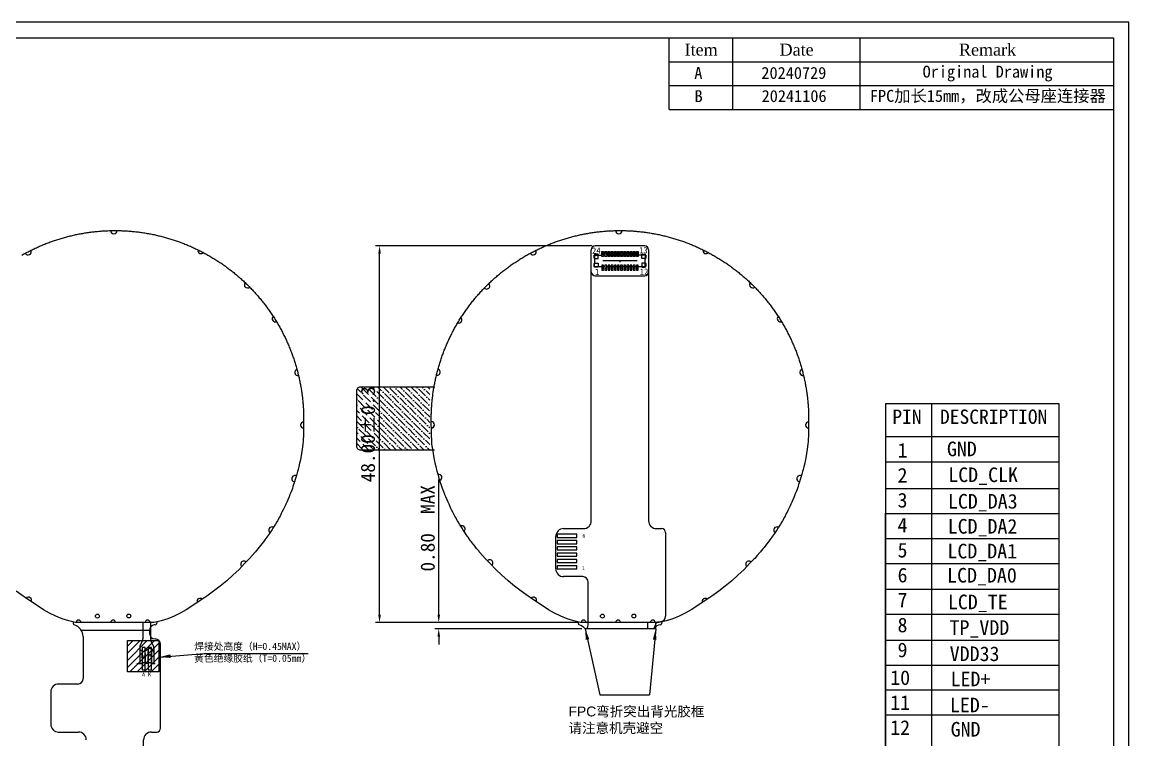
# Model space of a CAD drawing. Header units: millimetres. Extents: x 965 to 1248, y 221 to 444.
# Drawn here: x 1107.4 to 1248.4, y 311.7 to 403.2 of the extents above; entities that cross this region are included whole.
import ezdxf

# ---------------------------------------------------------------- set-up
doc = ezdxf.new("R2010")
doc.units = ezdxf.units.MM
doc.layers.add('3 BLU-FPCA', color=2, linetype='Continuous', lineweight=5)
doc.layers.add('LAYOUT.drawing', color=140, linetype='Continuous', lineweight=100)
for name, color, linetype in [('dim', 3, 'Continuous'), ('FPC', 33, 'Continuous'), ('FRAME', 154, 'Continuous'), ('M2', 4, 'Continuous')]:
    doc.layers.add(name, color=color, linetype=linetype)
doc.styles.get("Standard").update_dxf_attribs({"font": 'txt', "bigfont": 'gbcbig.shx'})
doc.styles.add('宋体', font='')
doc.styles.add('工程', font='gbenor.shx', dxfattribs={"width": 1.25, "bigfont": 'gbcbig.shx'})
doc.styles.get('宋体').set_extended_font_data('SimSun')
doc.dimstyles.new('0.7', dxfattribs={"dimscale": 0.7, "dimtxt": 2, "dimasz": 2, "dimexe": 1, "dimexo": 0.625, "dimtad": 1, "dimdsep": 46, "dimtxsty": '宋体', "dimcen": 0, "dimadec": 0, "dimazin": 0, "dimtfac": 1, "dimtmove": 0, "dimatfit": 0, "dimfxl": 1, "dimlwd": 15, "dimlwe": 15, "dimarcsym": 0})
doc.dimstyles.new('标准', dxfattribs={"dimtxt": 2, "dimasz": 1.8, "dimexe": 0.5, "dimexo": 0.4, "dimgap": 0.1, "dimtad": 1, "dimzin": 1, "dimdsep": 46, "dimtxsty": '工程', "dimblk": 'CLOSEDBLANK', "dimcen": 0.09, "dimclrd": 3, "dimclre": 3, "dimclrt": 3, "dimadec": 0, "dimazin": 0, "dimtfac": 1, "dimtofl": 0, "dimtmove": 0, "dimatfit": 3, "dimldrblk": 'CLOSEDBLANK', "dimfxl": 1, "dimtolj": 1, "dimlwd": 0, "dimlwe": 0, "dimarcsym": 0})

# ---------------------------------------------------------------- blocks, each defined once
blk = doc.blocks.new('f')
h = blk.add_hatch()
h.set_pattern_fill('ANSI31', color=2, scale=0.2, style=0)
h.set_pattern_definition([(45, (236.8483, 0), (-0.4490128, 0.4490128), [])])
h.paths.add_polyline_path([(485.95, 191.79), (481.95, 191.79), (481.95, 187.79), (485.95, 187.79)])
at = {"color": 2}
for p, q in [((481.95, 191.79), (485.95, 191.79)), ((481.95, 187.79), (481.95, 191.79)), ((485.95, 191.79), (485.95, 187.79)), ((485.95, 187.79), (481.95, 187.79))]:
    blk.add_line(p, q, dxfattribs=at)
blk = doc.blocks.new('000')
at = {"layer": 'M2'}
for p, q in [((467.33, -265.46), (467.33, -261.06)), ((467.33, -264.68), (467.33, -262.06)), ((467.33, -263.26), (467.15, -263.26))]:
    blk.add_line(p, q, dxfattribs=at)
for points in [[(467.03, -260.03), (467.03, -260.48), (466.5, -260.48), (466.5, -260.03)], [(467.63, -260.03), (467.63, -260.48), (468.16, -260.48), (468.16, -260.03)], [(466.78, -261.18), (466.78, -260.95), (466.13, -260.95), (466.13, -261.18)], [(466.78, -261.58), (466.78, -261.35), (466.13, -261.35), (466.13, -261.58)], [(466.78, -261.98), (466.78, -261.75), (466.13, -261.75), (466.13, -261.98)], [(466.78, -262.38), (466.78, -262.15), (466.13, -262.15), (466.13, -262.38)], [(467.88, -261.18), (467.88, -260.95), (468.53, -260.95), (468.53, -261.18)], [(467.88, -261.58), (467.88, -261.35), (468.53, -261.35), (468.53, -261.58)], [(467.88, -261.98), (467.88, -261.75), (468.53, -261.75), (468.53, -261.98)], [(467.88, -262.38), (467.88, -262.15), (468.53, -262.15), (468.53, -262.38)], [(466.78, -262.78), (466.78, -262.55), (466.13, -262.55), (466.13, -262.78)], [(466.78, -263.18), (466.78, -262.95), (466.13, -262.95), (466.13, -263.18)], [(466.78, -263.58), (466.78, -263.35), (466.13, -263.35), (466.13, -263.58)], [(467.88, -262.78), (467.88, -262.55), (468.53, -262.55), (468.53, -262.78)], [(467.88, -263.18), (467.88, -262.95), (468.53, -262.95), (468.53, -263.18)], [(467.88, -263.58), (467.88, -263.35), (468.53, -263.35), (468.53, -263.58)], [(466.78, -263.98), (466.78, -263.75), (466.13, -263.75), (466.13, -263.98)], [(466.78, -264.38), (466.78, -264.15), (466.13, -264.15), (466.13, -264.38)], [(466.78, -264.78), (466.78, -264.55), (466.13, -264.55), (466.13, -264.78)], [(466.78, -265.18), (466.78, -264.95), (466.13, -264.95), (466.13, -265.18)], [(467.88, -263.98), (467.88, -263.75), (468.53, -263.75), (468.53, -263.98)], [(467.88, -264.38), (467.88, -264.15), (468.53, -264.15), (468.53, -264.38)], [(467.88, -264.78), (467.88, -264.55), (468.53, -264.55), (468.53, -264.78)], [(467.88, -265.18), (467.88, -264.95), (468.53, -264.95), (468.53, -265.18)], [(466.78, -265.58), (466.78, -265.35), (466.13, -265.35), (466.13, -265.58)], [(467.03, -266.49), (467.03, -266.04), (466.5, -266.04), (466.5, -266.49)], [(467.63, -266.49), (467.63, -266.04), (468.16, -266.04), (468.16, -266.49)], [(467.88, -265.58), (467.88, -265.35), (468.53, -265.35), (468.53, -265.58)]]:
    blk.add_lwpolyline(points, close=True, dxfattribs=at)
blk = doc.blocks.new('*D155')
at = {"color": 7, "lineweight": 0, "transparency": 16777216}
for p, q in [((1160.48, 327.63), (1160.48, 344.84)), ((1178.16, 326.63), (1159.98, 326.63)), ((1178.73, 325.83), (1159.98, 325.83)), ((1160.48, 324.83), (1160.48, 323.83))]:
    blk.add_line(p, q, dxfattribs=at)
at = {"color": 7, "transparency": 16777216}
for points in [[(1160.32, 327.63), (1160.65, 327.63), (1160.48, 326.63)], [(1160.32, 324.83), (1160.65, 324.83), (1160.48, 325.83)]]:
    blk.add_solid(points, dxfattribs=at)
at = {"layer": 'Defpoints', "color": 0, "transparency": 16777216}
for p in [(1160.48, 326.63), (1178.56, 326.63), (1179.13, 325.83)]:
    blk.add_point(p, dxfattribs=at)
at = {"color": 7, "transparency": 16777216, "insert": (1159.08, 338.64), "char_height": 1.5, "attachment_point": 5, "rotation": 90, "style": '宋体'}
blk.add_mtext('\\A1;{\\H1.2x;0.80  MAX}', dxfattribs=at)
blk = doc.blocks.new('_ClosedBlank')
at = {"color": 0, "linetype": 'ByBlock', "lineweight": -2}
for p, q in [((-1, 0.17), (0, 0)), ((-1, 0.17), (-1, -0.17)), ((0, 0), (-1, -0.17))]:
    blk.add_line(p, q, dxfattribs=at)
blk = doc.blocks.new('*D156')
at = {"color": 7, "lineweight": 0, "transparency": 16777216}
for p, q in [((1180.02, 374.64), (1152.44, 374.64)), ((1152.94, 327.63), (1152.94, 373.64)), ((1178.16, 326.63), (1152.44, 326.63))]:
    blk.add_line(p, q, dxfattribs=at)
at = {"color": 7, "transparency": 16777216}
for points in [[(1152.77, 373.64), (1153.11, 373.64), (1152.94, 374.64)], [(1152.77, 327.63), (1153.11, 327.63), (1152.94, 326.63)]]:
    blk.add_solid(points, dxfattribs=at)
at = {"layer": 'Defpoints', "color": 0, "transparency": 16777216}
for p in [(1152.94, 374.64), (1180.42, 374.64), (1178.56, 326.63)]:
    blk.add_point(p, dxfattribs=at)
at = {"color": 7, "transparency": 16777216, "insert": (1151.47, 350.63), "char_height": 1.5, "attachment_point": 5, "rotation": 90, "style": '宋体'}
blk.add_mtext('\\A1;{\\H1.2x;48.00%%P0.3}', dxfattribs=at)

msp = doc.modelspace()

# ---------------------------------------------------------------- hatches: boundary and pattern name
at = {"layer": 'dim'}
h = msp.add_hatch(dxfattribs=at)
h.set_pattern_fill('ANSI36', color=5, scale=4, style=0)
h.set_pattern_definition([(135, (1859.69277, -4069.0098), (-0.265165043, 0.972271824), [1.25, -0.25, 0, -0.25])])
h.paths.add_polyline_path([(1149.988, 356.138, -0.4142136), (1150.488, 356.638), (1159.338, 356.638), (1159.338, 348.638), (1150.488, 348.638, -0.4142136), (1149.988, 349.138)])

# ---------------------------------------------------------------- linework, layer by layer
at = {"color": 30, "linetype": 'Continuous'}
for p, q in [((1179.919, 371.336), (1179.919, 374.136)), ((1187.219, 374.136), (1187.219, 371.336)), ((1113.892, 326.71), (1113.892, 326.533)), ((1124.552, 326.71), (1124.552, 326.533)), ((1178.24, 326.71), (1178.24, 326.533)), ((1187.988, 325.833), (1187.988, 326.033)), ((1188.9, 326.71), (1188.9, 326.533)), ((1123.64, 325.633), (1123.64, 325.233))]:
    msp.add_line(p, q, dxfattribs=at)
at = {"color": 2, "linetype": 'Continuous'}
for p, q in [((1181.299, 373.736), (1181.439, 373.736)), ((1181.299, 373.446), (1181.299, 373.736)), ((1181.439, 373.736), (1181.439, 373.446)), ((1181.699, 373.736), (1181.839, 373.736)), ((1181.699, 373.446), (1181.699, 373.736)), ((1181.839, 373.736), (1181.839, 373.446)), ((1182.099, 373.736), (1182.239, 373.736)), ((1182.099, 373.446), (1182.099, 373.736)), ((1182.239, 373.736), (1182.239, 373.446)), ((1182.499, 373.736), (1182.639, 373.736)), ((1182.499, 373.446), (1182.499, 373.736)), ((1182.639, 373.736), (1182.639, 373.446)), ((1182.899, 373.736), (1183.039, 373.736)), ((1182.899, 373.446), (1182.899, 373.736)), ((1183.039, 373.736), (1183.039, 373.446)), ((1183.299, 373.736), (1183.439, 373.736)), ((1183.299, 373.446), (1183.299, 373.736)), ((1183.439, 373.736), (1183.439, 373.446)), ((1183.699, 373.736), (1183.839, 373.736)), ((1183.699, 373.446), (1183.699, 373.736)), ((1183.839, 373.736), (1183.839, 373.446)), ((1184.099, 373.736), (1184.239, 373.736)), ((1184.099, 373.446), (1184.099, 373.736)), ((1184.239, 373.736), (1184.239, 373.446)), ((1184.499, 373.736), (1184.639, 373.736)), ((1184.499, 373.446), (1184.499, 373.736)), ((1184.639, 373.736), (1184.639, 373.446)), ((1184.899, 373.736), (1185.039, 373.736)), ((1184.899, 373.446), (1184.899, 373.736)), ((1185.039, 373.736), (1185.039, 373.446)), ((1185.299, 373.736), (1185.439, 373.736)), ((1185.299, 373.446), (1185.299, 373.736)), ((1185.439, 373.736), (1185.439, 373.446)), ((1185.699, 373.736), (1185.839, 373.736)), ((1185.699, 373.446), (1185.699, 373.736)), ((1185.839, 373.446), (1185.839, 373.736)), ((1181.299, 371.736), (1181.299, 372.026)), ((1181.439, 371.736), (1181.299, 371.736)), ((1181.439, 372.026), (1181.439, 371.736)), ((1181.699, 371.736), (1181.699, 372.026)), ((1181.839, 371.736), (1181.699, 371.736)), ((1181.839, 372.026), (1181.839, 371.736)), ((1182.099, 371.736), (1182.099, 372.026)), ((1182.239, 371.736), (1182.099, 371.736)), ((1182.239, 372.026), (1182.239, 371.736)), ((1182.499, 371.736), (1182.499, 372.026)), ((1182.639, 371.736), (1182.499, 371.736)), ((1182.639, 372.026), (1182.639, 371.736)), ((1182.899, 371.736), (1182.899, 372.026)), ((1183.039, 371.736), (1182.899, 371.736)), ((1183.039, 372.026), (1183.039, 371.736)), ((1183.299, 371.736), (1183.299, 372.026)), ((1183.439, 371.736), (1183.299, 371.736)), ((1183.439, 372.026), (1183.439, 371.736)), ((1183.699, 371.736), (1183.699, 372.026)), ((1183.839, 371.736), (1183.699, 371.736)), ((1183.839, 372.026), (1183.839, 371.736)), ((1184.099, 371.736), (1184.099, 372.026)), ((1184.239, 371.736), (1184.099, 371.736)), ((1184.239, 372.026), (1184.239, 371.736)), ((1184.499, 371.736), (1184.499, 372.026)), ((1184.639, 371.736), (1184.499, 371.736)), ((1184.639, 372.026), (1184.639, 371.736)), ((1184.899, 371.736), (1184.899, 372.026)), ((1185.039, 371.736), (1184.899, 371.736)), ((1185.039, 372.026), (1185.039, 371.736)), ((1185.299, 371.736), (1185.299, 372.026)), ((1185.439, 371.736), (1185.299, 371.736)), ((1185.439, 372.026), (1185.439, 371.736)), ((1185.699, 371.736), (1185.699, 372.026)), ((1185.839, 371.736), (1185.699, 371.736)), ((1185.839, 371.736), (1185.839, 372.026))]:
    msp.add_line(p, q, dxfattribs=at)
at = {"color": 7, "linetype": 'Continuous'}
for p, q in [((1180.269, 373.446), (1181.299, 373.446)), ((1180.269, 373.126), (1180.269, 373.446)), ((1180.389, 372.936), (1180.269, 373.126)), ((1180.269, 372.346), (1180.389, 372.536)), ((1180.269, 372.026), (1180.269, 372.346)), ((1180.389, 372.536), (1180.389, 372.936)), ((1181.439, 373.446), (1181.699, 373.446)), ((1186.869, 373.446), (1181.839, 373.446)), ((1186.869, 373.126), (1186.749, 372.936)), ((1186.749, 372.936), (1186.749, 372.536)), ((1186.749, 372.536), (1186.869, 372.346)), ((1186.869, 373.446), (1186.869, 373.126)), ((1186.869, 372.346), (1186.869, 372.026)), ((1180.269, 372.026), (1181.299, 372.026)), ((1181.699, 372.026), (1181.439, 372.026)), ((1181.839, 372.026), (1186.869, 372.026))]:
    msp.add_line(p, q, dxfattribs=at)
at = {"color": 0, "lineweight": 0}
for p, q in [((1217.403, 354.525), (1217.403, 272.842)), ((1223.253, 354.525), (1223.253, 272.842)), ((1239.474, 354.525, 0), (1239.474, 272.842))]:
    msp.add_line(p, q, dxfattribs=at)
at = {"color": 0, "linetype": 'Continuous', "lineweight": 0}
for p, q in [((1217.403, 354.525), (1239.474, 354.525)), ((1239.474, 350.283), (1217.403, 350.283))]:
    msp.add_line(p, q, dxfattribs=at)
at = {"lineweight": 9}
msp.add_line((1217.403, 301.861), (1217.403, 340.58), dxfattribs=at)
at = {"color": 30}
for p, q in [((1176.345, 338.593), (1178.919, 338.593)), ((1188.219, 338.593), (1188.888, 338.594)), ((1175.39, 333.475), (1175.39, 337.594)), ((1175.39, 333.475), (1175.39, 337.594)), ((1189.388, 338.094), (1189.388, 327.433)), ((1125.041, 313.172), (1125.041, 323.833)), ((1111.042, 317.79), (1111.042, 313.672)), ((1111.997, 312.673), (1114.572, 312.673)), ((1123.872, 312.673), (1124.541, 312.672))]:
    msp.add_line(p, q, dxfattribs=at)
at = {"color": 0, "linetype": 'Continuous', "lineweight": 0}
for points in [[(1217.403, 347.102), (1239.474, 347.102)], [(1217.403, 343.701), (1239.474, 343.701)], [(1217.403, 340.52), (1239.474, 340.52)], [(1217.403, 337.339), (1239.474, 337.339)], [(1217.403, 334.158), (1239.474, 334.158)], [(1217.403, 330.868), (1239.474, 330.868)], [(1217.403, 327.687), (1239.474, 327.687)], [(1217.403, 324.396), (1239.474, 324.396)], [(1217.403, 321.215), (1239.474, 321.215)], [(1217.403, 318.034), (1239.474, 318.034)], [(1217.403, 314.853), (1239.474, 314.853)]]:
    msp.add_lwpolyline(points, dxfattribs=at)
at = {"color": 7, "linetype": 'Continuous'}
for points in [[(1178.09, 337.875), (1175.59, 337.875), (1175.59, 337.475), (1178.09, 337.475)], [(1178.09, 337.075), (1175.59, 337.075), (1175.59, 336.675), (1178.09, 336.675)], [(1178.09, 336.275), (1175.59, 336.275), (1175.59, 335.875), (1178.09, 335.875)], [(1175.59, 335.475), (1175.59, 335.075), (1178.09, 335.075), (1178.09, 335.475)], [(1178.09, 334.675), (1175.59, 334.675), (1175.59, 334.275), (1178.09, 334.275)], [(1178.09, 333.875), (1175.59, 333.875), (1175.59, 333.475), (1178.09, 333.475)]]:
    msp.add_lwpolyline(points, close=True, dxfattribs=at)
at = {"color": 7}
for centre in [(1116.991, 327.444), (1120.991, 327.46), (1181.338, 327.444), (1185.338, 327.46)]:
    msp.add_circle(centre, 0.25, dxfattribs=at)
for centre, radius, start, end in [((1119.075, 376.586), 0.4, 180, 360), ((1183.422, 376.586), 0.4, 180, 360), ((1108.149, 373.894), 0.4, 208.99967, 25.83211), ((1130.202, 374.039), 0.4, 166.97523, 318.90184), ((1172.496, 373.894), 0.4, 208.99967, 25.83211), ((1194.55, 374.039), 0.4, 166.97523, 318.90184), ((1136.117, 369.68), 0.4, 138.94369, 311.85659), ((1166.582, 369.535), 0.4, 223.22198, 46.77154), ((1200.465, 369.68), 0.4, 138.94369, 311.85659), ((1139.666, 365.337), 0.4, 133.22846, 290.02629), ((1163.033, 365.193), 0.4, 249.97371, 46.77154), ((1204.014, 365.337), 0.4, 133.22846, 290.02629), ((1142.527, 358.503), 0.4, 106.59896, 282.26002), ((1160.275, 358.54), 0.4, 257.73998, 73.40104), ((1206.875, 358.503), 0.4, 106.59896, 282.26002), ((1143.271, 351.799), 0.4, 91.6628, 271.15282), ((1143.271, 351.799), 0.4, 88.84718, 268.3372), ((1159.531, 351.836), 0.4, 271.6628, 91.15282), ((1159.531, 351.836), 0.4, 268.84718, 88.3372), ((1207.619, 351.799), 0.4, 91.6628, 271.15282), ((1207.619, 351.799), 0.4, 88.84718, 268.3372), ((1160.481, 345.114), 0.4, 291.09844, 102.26002), ((1142.158, 344.955), 0.4, 63.11158, 262.96187), ((1206.506, 344.955), 0.4, 63.11158, 262.96187), ((1139.204, 338.412), 0.4, 58.5156, 235.85184), ((1163.435, 338.571), 0.4, 309.92346, 114.94712), ((1203.551, 338.412), 0.4, 58.5156, 235.85184), ((1135.655, 334.069), 0.4, 43.22198, 228.36853), ((1166.984, 334.229), 0.4, 311.63147, 136.77802), ((1200.002, 334.069), 0.4, 43.22198, 228.36853), ((1108.211, 329.464), 0.4, 334.16789, 138.25001), ((1130.081, 329.305), 0.4, 48.68008, 198.90203), ((1172.558, 329.464), 0.4, 334.16789, 138.25001), ((1194.428, 329.305), 0.4, 48.68008, 198.90203), ((1114.591, 326.633), 0.3, 0, 180), ((1118.991, 326.633), 0.3, 0, 180), ((1123.391, 326.633), 0.3, 0, 180), ((1178.938, 326.633), 0.3, 0, 180), ((1183.338, 326.633), 0.3, 0, 180), ((1187.738, 326.633), 0.3, 0, 180)]:
    msp.add_arc(centre, radius, start, end, dxfattribs=at)
at = {"color": 30, "linetype": 'Continuous'}
for centre, start, end in [((1180.419, 374.136), 90, 180), ((1186.719, 374.136), 0, 90)]:
    msp.add_arc(centre, 0.5, start, end, dxfattribs=at)
at = {"color": 7, "linetype": 'Continuous'}
for centre, start, end in [((1180.419, 371.336), 180, 270), ((1186.719, 371.336), 270, 0)]:
    msp.add_arc(centre, 0.5, start, end, dxfattribs=at)
at = {"color": 30}
for centre, radius, start, end in [((1176.39, 337.594), 1, 90, 180), ((1188.219, 339.593), 1, 180, 270), ((1188.888, 338.094), 0.5, 0, 90), ((1176.39, 333.475), 1, 180, 270), ((1112.042, 317.79), 1, 90, 180), ((1112.042, 313.672), 1, 180, 270), ((1124.541, 313.172), 0.5, 270, 0), ((1123.872, 311.673), 1, 90, 180)]:
    msp.add_arc(centre, radius, start, end, dxfattribs=at)
at = {"color": 30, "lineweight": 5}
for centre, start, end in [((1178.919, 339.593), 270, 360), ((1114.572, 311.673), 0, 90)]:
    msp.add_arc(centre, 1, start, end, dxfattribs=at)
at = {"color": 30, "ltscale": 5}
for centre, radius, start, end in [((1114.124, 326.539), 0.232, 181.5165, 242.70008), ((1124.352, 326.533), 0.2, 270, 0), ((1178.472, 326.539), 0.232, 181.5165, 242.70008), ((1188.7, 326.533), 0.2, 270, 0)]:
    msp.add_arc(centre, radius, start, end, dxfattribs=at)
at = {"layer": '3 BLU-FPCA', "color": 32, "lineweight": 5}
for p, q in [((1122.374, 323.4), (1122.374, 321.414)), ((1122.374, 323.4), (1122.374, 321.414)), ((1124.174, 323.4), (1124.174, 321.414)), ((1124.174, 323.4), (1124.174, 321.414)), ((1122.374, 321.414), (1122.749, 321.414)), ((1123.799, 321.414), (1124.174, 321.414))]:
    msp.add_line(p, q, dxfattribs=at)
at = {"layer": '3 BLU-FPCA', "color": 2, "lineweight": 5}
for p, q in [((1123.474, 322.614), (1123.474, 322.949)), ((1123.874, 322.938), (1123.874, 322.614)), ((1122.674, 322.414), (1122.674, 322.691)), ((1122.674, 322.114), (1122.674, 321.564)), ((1123.074, 322.68), (1123.074, 322.414)), ((1123.074, 322.114), (1123.074, 321.564)), ((1123.474, 321.564), (1123.474, 322.314)), ((1123.874, 322.314), (1123.874, 321.564))]:
    msp.add_line(p, q, dxfattribs=at)
msp.add_lwpolyline([(1123.549, 321.414), (1122.999, 321.414)], dxfattribs=at)
for centre in [(1122.874, 322.264), (1123.674, 322.464)]:
    msp.add_circle(centre, 0.125, dxfattribs=at)
for centre, radius, start, end in [((1122.874, 322.264), 0.25, 143.1301, 216.8699), ((1122.874, 321.414), 0.25, 143.1301, 180), ((1122.874, 321.414), 0.125, 0, 180), ((1122.874, 322.264), 0.25, 323.1301, 36.8699), ((1122.874, 321.414), 0.25, 0, 36.8699), ((1123.674, 322.464), 0.25, 143.1301, 216.8699), ((1123.674, 321.414), 0.25, 143.1301, 180), ((1123.674, 321.414), 0.125, 0, 180), ((1123.674, 322.464), 0.25, 323.1301, 36.8699), ((1123.674, 321.414), 0.25, 0, 36.8699)]:
    msp.add_arc(centre, radius, start, end, dxfattribs=at)
at = {"layer": '3 BLU-FPCA', "color": 32, "lineweight": 5}
msp.add_spline([(1124.174, 322.914), (1123.674, 323.314), (1122.874, 322.914), (1122.374, 323.314)], degree=3, dxfattribs=at)
at = {"layer": 'dim', "color": 7}
msp.add_line((1180.419, 370.836), (1186.719, 370.836), dxfattribs=at)
at = {"layer": 'dim', "color": 30}
for p, q in [((1178.826, 332.475), (1176.39, 332.475)), ((1179.526, 326.431), (1179.526, 331.775)), ((1188.121, 325.833), (1179.132, 325.833)), ((1115.179, 324.834), (1115.179, 319.49)), ((1114.479, 318.79), (1112.042, 318.79))]:
    msp.add_line(p, q, dxfattribs=at)
at = {"layer": 'dim', "color": 32, "ltscale": 3}
for p, q in [((1122.774, 326.633), (1122.774, 324.539)), ((1122.774, 326.633), (1122.774, 324.539)), ((1123.774, 326.633), (1123.774, 324.539)), ((1123.774, 326.633), (1123.774, 324.539)), ((1187.121, 325.833), (1187.121, 326.633)), ((1188.121, 325.833), (1188.121, 326.633)), ((1122.733, 324.342), (1122.414, 323.597)), ((1122.733, 324.342), (1122.414, 323.597)), ((1124.133, 323.597), (1123.814, 324.342)), ((1124.133, 323.597), (1123.814, 324.342))]:
    msp.add_line(p, q, dxfattribs=at)
at = {"layer": 'dim'}
msp.add_line((1123.64, 325.633), (1114.932, 325.633), dxfattribs=at)
at = {"layer": 'dim', "color": 0, "lineweight": 5}
msp.add_line((1217.403, 322.765), (1217.403, 272.842), dxfattribs=at)
at = {"layer": 'dim', "color": 5}
msp.add_lwpolyline([(1160.002, 356.638), (1150.488, 356.638, 0.4142136), (1149.988, 356.138), (1149.988, 349.138, 0.4142136), (1150.488, 348.638), (1159.941, 348.638)], format="xyb", dxfattribs=at)
at = {"layer": 'dim', "color": 30}
for centre, radius, start, end in [((1178.826, 331.775), 0.7, 0, 90), ((1188.688, 327.433), 0.7, 270, 0), ((1113.542, 324.765), 1.638, 2.54744, 73.11735), ((1124.341, 325.633), 0.7, 89.0799, 179.99478), ((1177.89, 324.765), 1.638, 40.68392, 73.11735), ((1177.89, 326.5), 1.638, 335.95423, 357.45256), ((1188.688, 326.033), 0.7, 90, 180), ((1188.688, 325.633), 0.7, 89.0799, 163.36517), ((1124.341, 325.233), 0.7, 180, 270), ((1124.341, 323.833), 0.7, 360, 90), ((1114.479, 319.49), 0.7, 270, 360)]:
    msp.add_arc(centre, radius, start, end, dxfattribs=at)
at = {"layer": 'dim', "color": 32, "ltscale": 3}
for centre, start, end in [((1122.274, 324.539), 336.80141, 0), ((1124.274, 324.539), 180, 203.19859), ((1122.874, 323.4), 156.80141, 180), ((1123.674, 323.4), 0, 23.19859)]:
    msp.add_arc(centre, 0.5, start, end, dxfattribs=at)
at = {"layer": 'FPC', "color": 30, "lineweight": 5}
for p, q in [((1186.719, 374.636), (1180.419, 374.636)), ((1179.919, 339.593), (1179.919, 371.336)), ((1187.219, 371.336), (1187.219, 339.593)), ((1122.872, 279.93), (1122.872, 311.673))]:
    msp.add_line(p, q, dxfattribs=at)
at = {"layer": 'FPC', "color": 7}
for points in [[(1122.674, 323.464), (1122.674, 320.614), (1123.074, 320.614), (1123.074, 323.464)], [(1123.474, 323.464), (1123.474, 320.614), (1123.874, 320.614), (1123.874, 323.464)]]:
    msp.add_lwpolyline(points, close=True, dxfattribs=at)
for points in [[(1122.031, 321.414), (1122.674, 321.414)], [(1123.874, 321.414), (1124.362, 321.414)]]:
    msp.add_lwpolyline(points, dxfattribs=at)
at = {"layer": 'FRAME', "color": 7}
for p, q in [((1189.858, 392.03), (1189.858, 401.154)), ((1197.968, 392.03), (1197.968, 401.154)), ((1214.189, 392.03), (1214.189, 401.154)), ((1189.858, 398.112), (1246.465, 398.112)), ((1189.858, 395.071), (1246.465, 395.071)), ((1189.858, 395.071), (1246.465, 395.071)), ((1189.858, 392.03), (1246.465, 392.03)), ((1189.858, 392.03), (1246.465, 392.03))]:
    msp.add_line(p, q, dxfattribs=at)
for points in [[(1248.413, 403.154), (964.745, 403.154), (964.745, 221.221), (1248.413, 221.221)], [(1246.465, 222.721), (966.692, 222.721), (966.692, 401.154), (1246.465, 401.154)]]:
    msp.add_lwpolyline(points, close=True, dxfattribs=at)
at = {"layer": 'LAYOUT.drawing', "color": 7, "linetype": 'Continuous', "lineweight": 9}
for points in [[(1107.372, 373.464), (1107.5, 373.536), (1107.629, 373.608), (1107.759, 373.678), (1107.889, 373.748), (1108.019, 373.817), (1108.15, 373.886), (1108.281, 373.953), (1108.413, 374.02), (1108.545, 374.086), (1108.677, 374.151), (1108.81, 374.215), (1108.943, 374.279), (1109.076, 374.341), (1109.21, 374.403), (1109.345, 374.464), (1109.479, 374.524), (1109.614, 374.584), (1109.75, 374.642), (1109.886, 374.7), (1110.022, 374.757), (1110.158, 374.813), (1110.295, 374.868), (1110.432, 374.923), (1110.57, 374.976), (1110.707, 375.029), (1110.845, 375.081), (1110.984, 375.132), (1111.123, 375.182), (1111.262, 375.231), (1111.401, 375.279), (1111.541, 375.327), (1111.681, 375.374), (1111.821, 375.419), (1111.961, 375.464), (1112.102, 375.509), (1112.243, 375.552), (1112.384, 375.594), (1112.526, 375.636), (1112.668, 375.676), (1112.81, 375.716), (1112.952, 375.755), (1113.095, 375.793), (1113.237, 375.83), (1113.38, 375.867), (1113.524, 375.902), (1113.667, 375.936), (1113.811, 375.97), (1113.955, 376.003), (1114.099, 376.035), (1114.243, 376.066), (1114.387, 376.096), (1114.532, 376.125), (1114.677, 376.153), (1114.822, 376.181), (1114.967, 376.207), (1115.112, 376.233), (1115.257, 376.258), (1115.403, 376.282), (1115.549, 376.305), (1115.694, 376.327), (1115.84, 376.348), (1115.987, 376.368), (1116.133, 376.388), (1116.279, 376.406), (1116.426, 376.424), (1116.572, 376.441), (1116.719, 376.456), (1116.866, 376.471), (1117.012, 376.485), (1117.159, 376.498), (1117.306, 376.511), (1117.454, 376.522), (1117.601, 376.532), (1117.748, 376.542), (1117.895, 376.55), (1118.042, 376.558), (1118.19, 376.565), (1118.337, 376.571), (1118.485, 376.576), (1118.632, 376.58), (1118.78, 376.583), (1118.927, 376.585), (1119.075, 376.587), (1119.222, 376.587), (1119.37, 376.587), (1119.517, 376.585), (1119.665, 376.583), (1119.812, 376.58), (1119.96, 376.576), (1120.107, 376.571), (1120.254, 376.565), (1120.402, 376.558), (1120.549, 376.55), (1120.696, 376.542), (1120.844, 376.532), (1120.991, 376.522), (1121.138, 376.511), (1121.285, 376.498), (1121.432, 376.485), (1121.579, 376.471), (1121.725, 376.456), (1121.872, 376.441), (1122.019, 376.424), (1122.165, 376.406), (1122.312, 376.388), (1122.458, 376.368), (1122.604, 376.348), (1122.75, 376.327), (1122.896, 376.305), (1123.041, 376.282), (1123.187, 376.258), (1123.332, 376.233), (1123.478, 376.207), (1123.623, 376.181), (1123.768, 376.153), (1123.913, 376.125), (1124.057, 376.096), (1124.202, 376.066), (1124.346, 376.035), (1124.49, 376.003), (1124.634, 375.97), (1124.777, 375.936), (1124.921, 375.902), (1125.064, 375.867), (1125.207, 375.83), (1125.35, 375.793), (1125.492, 375.755), (1125.634, 375.716), (1125.777, 375.676), (1125.918, 375.636), (1126.06, 375.594), (1126.201, 375.552), (1126.342, 375.509), (1126.483, 375.464), (1126.623, 375.419), (1126.764, 375.374), (1126.904, 375.327), (1127.043, 375.279), (1127.183, 375.231), (1127.322, 375.182), (1127.46, 375.132), (1127.599, 375.081), (1127.737, 375.029), (1127.875, 374.976), (1128.012, 374.923), (1128.149, 374.868), (1128.286, 374.813), (1128.423, 374.757), (1128.559, 374.7), (1128.695, 374.642), (1128.83, 374.584), (1128.965, 374.524), (1129.1, 374.464), (1129.234, 374.403), (1129.368, 374.341), (1129.501, 374.279), (1129.635, 374.215), (1129.767, 374.151), (1129.9, 374.086), (1130.032, 374.02), (1130.163, 373.953), (1130.294, 373.886), (1130.425, 373.817), (1130.555, 373.748), (1130.685, 373.678), (1130.815, 373.608), (1130.944, 373.536), (1131.072, 373.464), (1131.201, 373.391), (1131.328, 373.317), (1131.455, 373.242), (1131.582, 373.167), (1131.709, 373.09), (1131.834, 373.013), (1131.96, 372.936), (1132.085, 372.857), (1132.209, 372.778), (1132.333, 372.698), (1132.456, 372.617), (1132.579, 372.535), (1132.702, 372.453), (1132.823, 372.37), (1132.945, 372.286), (1133.066, 372.201), (1133.186, 372.116), (1133.306, 372.03), (1133.425, 371.943), (1133.544, 371.856), (1133.662, 371.768), (1133.78, 371.679), (1133.897, 371.589), (1134.014, 371.498), (1134.13, 371.407), (1134.245, 371.316), (1134.36, 371.223), (1134.474, 371.13), (1134.588, 371.036), (1134.701, 370.941), (1134.814, 370.846), (1134.926, 370.75), (1135.037, 370.653), (1135.148, 370.556), (1135.258, 370.458), (1135.368, 370.359), (1135.477, 370.26), (1135.585, 370.16), (1135.693, 370.059), (1135.8, 369.957), (1135.907, 369.855), (1136.013, 369.753), (1136.118, 369.649), (1136.222, 369.545), (1136.326, 369.441), (1136.43, 369.335), (1136.532, 369.23), (1136.635, 369.123), (1136.736, 369.016), (1136.837, 368.908), (1136.937, 368.8), (1137.036, 368.691), (1137.135, 368.581), (1137.233, 368.471), (1137.33, 368.36), (1137.427, 368.249), (1137.523, 368.137), (1137.618, 368.024), (1137.713, 367.911), (1137.807, 367.797), (1137.9, 367.683), (1137.993, 367.568), (1138.084, 367.452), (1138.176, 367.336), (1138.266, 367.22), (1138.356, 367.103), (1138.445, 366.985), (1138.533, 366.867), (1138.62, 366.748), (1138.707, 366.629), (1138.793, 366.509), (1138.879, 366.389), (1138.963, 366.268), (1139.047, 366.146), (1139.13, 366.024), (1139.212, 365.902), (1139.294, 365.779), (1139.375, 365.656), (1139.455, 365.532), (1139.534, 365.407), (1139.613, 365.283), (1139.69, 365.157), (1139.767, 365.031), (1139.844, 364.905), (1139.919, 364.778), (1139.994, 364.651), (1140.068, 364.523), (1140.141, 364.395), (1140.213, 364.267), (1140.285, 364.138), (1140.355, 364.008), (1140.425, 363.878), (1140.494, 363.748), (1140.563, 363.617), (1140.63, 363.486), (1140.697, 363.355), (1140.763, 363.223), (1140.828, 363.09), (1140.892, 362.957), (1140.956, 362.824), (1141.019, 362.691), (1141.08, 362.557), (1141.141, 362.423), (1141.202, 362.288), (1141.261, 362.153), (1141.319, 362.017), (1141.377, 361.882), (1141.434, 361.746), (1141.49, 361.609), (1141.545, 361.472), (1141.6, 361.335), (1141.653, 361.198), (1141.706, 361.06), (1141.758, 360.922), (1141.809, 360.783), (1141.859, 360.645), (1141.908, 360.506), (1141.956, 360.366), (1142.004, 360.227), (1142.051, 360.087), (1142.097, 359.946), (1142.142, 359.806), (1142.186, 359.665), (1142.229, 359.524), (1142.271, 359.383), (1142.313, 359.241), (1142.353, 359.099), (1142.393, 358.957), (1142.432, 358.815), (1142.47, 358.673), (1142.507, 358.53), (1142.544, 358.387), (1142.579, 358.244), (1142.614, 358.1), (1142.647, 357.957), (1142.68, 357.813), (1142.712, 357.669), (1142.743, 357.524), (1142.773, 357.38), (1142.802, 357.235), (1142.831, 357.091), (1142.858, 356.946), (1142.885, 356.801), (1142.91, 356.655), (1142.935, 356.51), (1142.959, 356.364), (1142.982, 356.219), (1143.004, 356.073), (1143.025, 355.927), (1143.045, 355.781), (1143.065, 355.634), (1143.083, 355.488), (1143.101, 355.342), (1143.118, 355.195), (1143.133, 355.048), (1143.148, 354.902), (1143.162, 354.755), (1143.176, 354.608), (1143.188, 354.461), (1143.199, 354.314), (1143.209, 354.167), (1143.219, 354.019), (1143.228, 353.872), (1143.235, 353.725), (1143.242, 353.577), (1143.248, 353.43), (1143.253, 353.283), (1143.257, 353.135), (1143.26, 352.988), (1143.262, 352.84), (1143.264, 352.693), (1143.264, 352.546), (1143.264, 352.309), (1143.261, 351.836), (1143.255, 351.363), (1143.246, 350.89), (1143.234, 350.415), (1143.209, 349.942), (1143.2, 349.692), (1143.171, 349.361), (1143.086, 348.737), (1142.994, 348.163), (1142.894, 347.622), (1142.812, 347.208), (1142.758, 346.959), (1142.758, 346.951), (1142.649, 346.484), (1142.566, 346.144), (1142.501, 345.895), (1142.403, 345.528), (1142.321, 345.25), (1142.238, 344.965), (1142.074, 344.446), (1141.992, 344.202), (1141.91, 343.961), (1141.827, 343.728), (1141.745, 343.504), (1141.662, 343.28), (1141.524, 342.929), (1141.523, 342.924), (1141.415, 342.656), (1141.25, 342.264), (1141.166, 342.07), (1141.002, 341.704), (1140.918, 341.523), (1140.754, 341.177), (1140.668, 341.003), (1140.506, 340.682), (1140.42, 340.514), (1140.255, 340.203), (1140.171, 340.047), (1139.923, 339.605), (1139.836, 339.454), (1139.667, 339.169), (1139.588, 339.036), (1139.499, 338.892), (1139.341, 338.638), (1139.253, 338.498), (1139.006, 338.121), (1138.917, 337.986), (1138.674, 337.635), (1138.581, 337.501), (1138.33, 337.154), (1138.246, 337.038), (1138.156, 336.919), (1137.91, 336.596), (1137.819, 336.48), (1137.576, 336.175), (1137.484, 336.06), (1137.224, 335.749), (1137.149, 335.659), (1137.056, 335.552), (1136.722, 335.171), (1136.386, 334.805), (1136.294, 334.706), (1135.959, 334.357), (1135.866, 334.262), (1135.748, 334.144), (1135.03, 333.396), (1134.263, 332.655), (1133.468, 331.943), (1132.647, 331.261), (1131.801, 330.611), (1130.931, 329.993), (1130.664, 329.818), (1128.316, 328.247), (1127.552, 327.814), (1126.76, 327.434), (1125.943, 327.111), (1125.106, 326.845), (1124.237, 326.633), (1123.774, 326.633)], [(1188.121, 326.633), (1178.555, 326.633), (1177.686, 326.845), (1176.849, 327.111), (1176.032, 327.434), (1175.24, 327.814), (1174.476, 328.247), (1172.128, 329.818), (1171.861, 329.993), (1170.991, 330.611), (1170.145, 331.261), (1169.324, 331.943), (1168.529, 332.655), (1167.762, 333.396), (1167.044, 334.144), (1166.926, 334.262), (1166.833, 334.357), (1166.498, 334.706), (1166.406, 334.805), (1166.07, 335.171), (1165.736, 335.552), (1165.643, 335.659), (1165.568, 335.75), (1165.308, 336.06), (1165.216, 336.175), (1164.973, 336.48), (1164.882, 336.596), (1164.636, 336.919), (1164.546, 337.038), (1164.462, 337.155), (1164.21, 337.501), (1164.118, 337.635), (1163.875, 337.986), (1163.786, 338.121), (1163.539, 338.498), (1163.451, 338.638), (1163.292, 338.892), (1163.204, 339.036), (1163.124, 339.169), (1162.956, 339.454), (1162.868, 339.605), (1162.62, 340.047), (1162.537, 340.203), (1162.372, 340.514), (1162.286, 340.682), (1162.124, 341.003), (1162.038, 341.177), (1161.874, 341.523), (1161.79, 341.704), (1161.626, 342.07), (1161.542, 342.264), (1161.377, 342.656), (1161.269, 342.924), (1161.268, 342.929), (1161.13, 343.28), (1161.047, 343.504), (1160.965, 343.728), (1160.882, 343.961), (1160.8, 344.202), (1160.718, 344.446), (1160.554, 344.965), (1160.471, 345.25), (1160.389, 345.528), (1160.291, 345.895), (1160.225, 346.144), (1160.143, 346.484), (1160.034, 346.951), (1160.034, 346.959), (1159.98, 347.208), (1159.898, 347.622), (1159.798, 348.163), (1159.706, 348.737), (1159.621, 349.361), (1159.592, 349.692), (1159.583, 349.942), (1159.558, 350.415), (1159.546, 350.89), (1159.537, 351.363), (1159.531, 351.836), (1159.528, 352.309), (1159.528, 352.546), (1159.528, 352.693), (1159.53, 352.84), (1159.532, 352.988), (1159.535, 353.135), (1159.539, 353.283), (1159.544, 353.43), (1159.55, 353.577), (1159.557, 353.725), (1159.564, 353.872), (1159.573, 354.019), (1159.582, 354.167), (1159.593, 354.314), (1159.604, 354.461), (1159.616, 354.608), (1159.629, 354.755), (1159.644, 354.902), (1159.658, 355.048), (1159.674, 355.195), (1159.691, 355.342), (1159.709, 355.488), (1159.727, 355.634), (1159.746, 355.781), (1159.767, 355.927), (1159.788, 356.073), (1159.81, 356.219), (1159.833, 356.364), (1159.857, 356.51), (1159.882, 356.655), (1159.907, 356.801), (1159.934, 356.946), (1159.961, 357.091), (1159.99, 357.235), (1160.019, 357.38), (1160.049, 357.524), (1160.08, 357.669), (1160.112, 357.813), (1160.145, 357.957), (1160.178, 358.1), (1160.213, 358.244), (1160.248, 358.387), (1160.285, 358.53), (1160.322, 358.673), (1160.36, 358.815), (1160.399, 358.957), (1160.438, 359.099), (1160.479, 359.241), (1160.521, 359.383), (1160.563, 359.524), (1160.606, 359.665), (1160.65, 359.806), (1160.695, 359.946), (1160.741, 360.087), (1160.788, 360.227), (1160.835, 360.366), (1160.884, 360.506), (1160.933, 360.645), (1160.983, 360.783), (1161.034, 360.922), (1161.086, 361.06), (1161.139, 361.198), (1161.192, 361.335), (1161.247, 361.472), (1161.302, 361.609), (1161.358, 361.746), (1161.415, 361.882), (1161.472, 362.017), (1161.531, 362.153), (1161.59, 362.288), (1161.65, 362.423), (1161.712, 362.557), (1161.773, 362.691), (1161.836, 362.824), (1161.899, 362.957), (1161.964, 363.09), (1162.029, 363.223), (1162.095, 363.355), (1162.162, 363.486), (1162.229, 363.617), (1162.297, 363.748), (1162.367, 363.878), (1162.437, 364.008), (1162.507, 364.138), (1162.579, 364.267), (1162.651, 364.395), (1162.724, 364.523), (1162.798, 364.651), (1162.873, 364.778), (1162.948, 364.905), (1163.024, 365.031), (1163.101, 365.157), (1163.179, 365.283), (1163.258, 365.407), (1163.337, 365.532), (1163.417, 365.656), (1163.498, 365.779), (1163.58, 365.902), (1163.662, 366.024), (1163.745, 366.146), (1163.829, 366.268), (1163.913, 366.389), (1163.999, 366.509), (1164.085, 366.629), (1164.172, 366.748), (1164.259, 366.867), (1164.347, 366.985), (1164.436, 367.103), (1164.526, 367.22), (1164.616, 367.336), (1164.707, 367.452), (1164.799, 367.568), (1164.892, 367.683), (1164.985, 367.797), (1165.079, 367.911), (1165.174, 368.024), (1165.269, 368.137), (1165.365, 368.249), (1165.462, 368.36), (1165.559, 368.471), (1165.657, 368.581), (1165.756, 368.691), (1165.855, 368.8), (1165.955, 368.908), (1166.056, 369.016), (1166.157, 369.123), (1166.259, 369.23), (1166.362, 369.335), (1166.465, 369.441), (1166.569, 369.545), (1166.674, 369.649), (1166.779, 369.753), (1166.885, 369.855), (1166.992, 369.957), (1167.099, 370.059), (1167.207, 370.16), (1167.315, 370.26), (1167.424, 370.359), (1167.534, 370.458), (1167.644, 370.556), (1167.755, 370.653), (1167.866, 370.75), (1167.978, 370.846), (1168.091, 370.941), (1168.204, 371.036), (1168.318, 371.13), (1168.432, 371.223), (1168.547, 371.316), (1168.662, 371.407), (1168.778, 371.498), (1168.895, 371.589), (1169.012, 371.679), (1169.13, 371.768), (1169.248, 371.856), (1169.367, 371.943), (1169.486, 372.03), (1169.606, 372.116), (1169.726, 372.201), (1169.847, 372.286), (1169.968, 372.37), (1170.09, 372.453), (1170.213, 372.535), (1170.336, 372.617), (1170.459, 372.698), (1170.583, 372.778), (1170.707, 372.857), (1170.832, 372.936), (1170.958, 373.013), (1171.083, 373.09), (1171.21, 373.167), (1171.336, 373.242), (1171.464, 373.317), (1171.591, 373.391), (1171.719, 373.464), (1171.848, 373.536), (1171.977, 373.608), (1172.107, 373.678), (1172.236, 373.748), (1172.367, 373.817), (1172.497, 373.886), (1172.629, 373.953), (1172.76, 374.02), (1172.892, 374.086), (1173.025, 374.151), (1173.157, 374.215), (1173.29, 374.279), (1173.424, 374.341), (1173.558, 374.403), (1173.692, 374.464), (1173.827, 374.524), (1173.962, 374.584), (1174.097, 374.642), (1174.233, 374.7), (1174.369, 374.757), (1174.506, 374.813), (1174.643, 374.868), (1174.78, 374.923), (1174.917, 374.976), (1175.055, 375.029), (1175.193, 375.081), (1175.331, 375.132), (1175.47, 375.182), (1175.609, 375.231), (1175.749, 375.279), (1175.888, 375.327), (1176.028, 375.374), (1176.168, 375.419), (1176.309, 375.464), (1176.45, 375.509), (1176.591, 375.552), (1176.732, 375.594), (1176.874, 375.636), (1177.015, 375.676), (1177.157, 375.716), (1177.3, 375.755), (1177.442, 375.793), (1177.585, 375.83), (1177.728, 375.867), (1177.871, 375.902), (1178.015, 375.936), (1178.158, 375.97), (1178.302, 376.003), (1178.446, 376.035), (1178.59, 376.066), (1178.735, 376.096), (1178.879, 376.125), (1179.024, 376.153), (1179.169, 376.181), (1179.314, 376.207), (1179.459, 376.233), (1179.605, 376.258), (1179.75, 376.282), (1179.896, 376.305), (1180.042, 376.327), (1180.188, 376.348), (1180.334, 376.368), (1180.48, 376.388), (1180.627, 376.406), (1180.773, 376.424), (1180.92, 376.441), (1181.066, 376.456), (1181.213, 376.471), (1181.36, 376.485), (1181.507, 376.498), (1181.654, 376.511), (1181.801, 376.522), (1181.948, 376.532), (1182.095, 376.542), (1182.243, 376.55), (1182.39, 376.558), (1182.537, 376.565), (1182.685, 376.571), (1182.832, 376.576), (1182.98, 376.58), (1183.127, 376.583), (1183.275, 376.585), (1183.422, 376.587), (1183.57, 376.587), (1183.717, 376.587), (1183.865, 376.585), (1184.012, 376.583), (1184.16, 376.58), (1184.307, 376.576), (1184.455, 376.571), (1184.602, 376.565), (1184.749, 376.558), (1184.897, 376.55), (1185.044, 376.542), (1185.191, 376.532), (1185.338, 376.522), (1185.485, 376.511), (1185.632, 376.498), (1185.779, 376.485), (1185.926, 376.471), (1186.073, 376.456), (1186.22, 376.441), (1186.366, 376.424), (1186.513, 376.406), (1186.659, 376.388), (1186.805, 376.368), (1186.951, 376.348), (1187.097, 376.327), (1187.243, 376.305), (1187.389, 376.282), (1187.535, 376.258), (1187.68, 376.233), (1187.825, 376.207), (1187.97, 376.181), (1188.115, 376.153), (1188.26, 376.125), (1188.405, 376.096), (1188.549, 376.066), (1188.693, 376.035), (1188.837, 376.003), (1188.981, 375.97), (1189.125, 375.936), (1189.268, 375.902), (1189.411, 375.867), (1189.554, 375.83), (1189.697, 375.793), (1189.84, 375.755), (1189.982, 375.716), (1190.124, 375.676), (1190.266, 375.636), (1190.407, 375.594), (1190.549, 375.552), (1190.69, 375.509), (1190.831, 375.464), (1190.971, 375.419), (1191.111, 375.374), (1191.251, 375.327), (1191.391, 375.279), (1191.53, 375.231), (1191.669, 375.182), (1191.808, 375.132), (1191.946, 375.081), (1192.085, 375.029), (1192.222, 374.976), (1192.36, 374.923), (1192.497, 374.868), (1192.634, 374.813), (1192.77, 374.757), (1192.906, 374.7), (1193.042, 374.642), (1193.177, 374.584), (1193.313, 374.524), (1193.447, 374.464), (1193.582, 374.403), (1193.715, 374.341), (1193.849, 374.279), (1193.982, 374.215), (1194.115, 374.151), (1194.247, 374.086), (1194.379, 374.02), (1194.511, 373.953), (1194.642, 373.886), (1194.773, 373.817), (1194.903, 373.748), (1195.033, 373.678), (1195.162, 373.608), (1195.291, 373.536), (1195.42, 373.464), (1195.548, 373.391), (1195.676, 373.317), (1195.803, 373.242), (1195.93, 373.167), (1196.056, 373.09), (1196.182, 373.013), (1196.307, 372.936), (1196.432, 372.857), (1196.557, 372.778), (1196.68, 372.698), (1196.804, 372.617), (1196.927, 372.535), (1197.049, 372.453), (1197.171, 372.37), (1197.292, 372.286), (1197.413, 372.201), (1197.534, 372.116), (1197.653, 372.03), (1197.773, 371.943), (1197.892, 371.856), (1198.01, 371.768), (1198.127, 371.679), (1198.245, 371.589), (1198.361, 371.498), (1198.477, 371.407), (1198.593, 371.316), (1198.707, 371.223), (1198.822, 371.13), (1198.936, 371.036), (1199.049, 370.941), (1199.161, 370.846), (1199.273, 370.75), (1199.385, 370.653), (1199.496, 370.556), (1199.606, 370.458), (1199.715, 370.359), (1199.824, 370.26), (1199.933, 370.16), (1200.041, 370.059), (1200.148, 369.957), (1200.254, 369.855), (1200.36, 369.753), (1200.465, 369.649), (1200.57, 369.545), (1200.674, 369.441), (1200.777, 369.335), (1200.88, 369.23), (1200.982, 369.123), (1201.083, 369.016), (1201.184, 368.908), (1201.284, 368.8), (1201.384, 368.691), (1201.482, 368.581), (1201.58, 368.471), (1201.678, 368.36), (1201.775, 368.249), (1201.871, 368.137), (1201.966, 368.024), (1202.061, 367.911), (1202.154, 367.797), (1202.248, 367.683), (1202.34, 367.568), (1202.432, 367.452), (1202.523, 367.336), (1202.614, 367.22), (1202.703, 367.103), (1202.792, 366.985), (1202.88, 366.867), (1202.968, 366.748), (1203.055, 366.629), (1203.141, 366.509), (1203.226, 366.389), (1203.311, 366.268), (1203.395, 366.146), (1203.478, 366.024), (1203.56, 365.902), (1203.642, 365.779), (1203.722, 365.656), (1203.802, 365.532), (1203.882, 365.407), (1203.96, 365.283), (1204.038, 365.157), (1204.115, 365.031), (1204.191, 364.905), (1204.267, 364.778), (1204.341, 364.651), (1204.415, 364.523), (1204.488, 364.395), (1204.561, 364.267), (1204.632, 364.138), (1204.703, 364.008), (1204.773, 363.878), (1204.842, 363.748), (1204.91, 363.617), (1204.978, 363.486), (1205.045, 363.355), (1205.111, 363.223), (1205.176, 363.09), (1205.24, 362.957), (1205.303, 362.824), (1205.366, 362.691), (1205.428, 362.557), (1205.489, 362.423), (1205.549, 362.288), (1205.609, 362.153), (1205.667, 362.017), (1205.725, 361.882), (1205.782, 361.746), (1205.838, 361.609), (1205.893, 361.472), (1205.947, 361.335), (1206.001, 361.198), (1206.053, 361.06), (1206.105, 360.922), (1206.156, 360.783), (1206.206, 360.645), (1206.256, 360.506), (1206.304, 360.366), (1206.352, 360.227), (1206.398, 360.087), (1206.444, 359.946), (1206.489, 359.806), (1206.533, 359.665), (1206.576, 359.524), (1206.619, 359.383), (1206.66, 359.241), (1206.701, 359.099), (1206.741, 358.957), (1206.78, 358.815), (1206.818, 358.673), (1206.855, 358.53), (1206.891, 358.387), (1206.927, 358.244), (1206.961, 358.1), (1206.995, 357.957), (1207.028, 357.813), (1207.059, 357.669), (1207.09, 357.524), (1207.121, 357.38), (1207.15, 357.235), (1207.178, 357.091), (1207.206, 356.946), (1207.232, 356.801), (1207.258, 356.655), (1207.283, 356.51), (1207.306, 356.364), (1207.329, 356.219), (1207.352, 356.073), (1207.373, 355.927), (1207.393, 355.781), (1207.412, 355.634), (1207.431, 355.488), (1207.449, 355.342), (1207.465, 355.195), (1207.481, 355.048), (1207.496, 354.902), (1207.51, 354.755), (1207.523, 354.608), (1207.535, 354.461), (1207.547, 354.314), (1207.557, 354.167), (1207.566, 354.019), (1207.575, 353.872), (1207.583, 353.725), (1207.59, 353.577), (1207.595, 353.43), (1207.6, 353.283), (1207.604, 353.135), (1207.608, 352.988), (1207.61, 352.84), (1207.611, 352.693), (1207.612, 352.546), (1207.612, 352.309), (1207.609, 351.836), (1207.603, 351.363), (1207.594, 350.89), (1207.582, 350.415), (1207.557, 349.942), (1207.547, 349.692), (1207.518, 349.361), (1207.434, 348.737), (1207.341, 348.163), (1207.242, 347.622), (1207.16, 347.208), (1207.105, 346.959), (1207.105, 346.951), (1206.996, 346.484), (1206.914, 346.144), (1206.848, 345.895), (1206.75, 345.528), (1206.669, 345.25), (1206.586, 344.965), (1206.422, 344.446), (1206.339, 344.202), (1206.257, 343.961), (1206.174, 343.728), (1206.092, 343.504), (1206.01, 343.28), (1205.872, 342.929), (1205.871, 342.924), (1205.762, 342.656), (1205.598, 342.264), (1205.513, 342.07), (1205.35, 341.704), (1205.265, 341.523), (1205.101, 341.177), (1205.016, 341.003), (1204.854, 340.682), (1204.767, 340.514), (1204.602, 340.203), (1204.519, 340.047), (1204.271, 339.605), (1204.184, 339.454), (1204.015, 339.169), (1203.936, 339.036), (1203.847, 338.892), (1203.688, 338.638), (1203.601, 338.498), (1203.353, 338.121), (1203.264, 337.986), (1203.022, 337.635), (1202.929, 337.501), (1202.678, 337.154), (1202.593, 337.038), (1202.503, 336.919), (1202.258, 336.596), (1202.167, 336.48), (1201.924, 336.175), (1201.831, 336.06), (1201.571, 335.749), (1201.496, 335.659), (1201.404, 335.552), (1201.07, 335.171), (1200.734, 334.805), (1200.642, 334.706), (1200.307, 334.357), (1200.214, 334.262), (1200.095, 334.144), (1199.377, 333.396), (1198.61, 332.655), (1197.815, 331.943), (1196.994, 331.261), (1196.148, 330.611), (1195.278, 329.993), (1195.011, 329.818), (1192.664, 328.247), (1191.899, 327.814), (1191.108, 327.434), (1190.291, 327.111), (1189.454, 326.845), (1188.584, 326.633), (1188.121, 326.633)], [(1123.774, 326.633), (1114.208, 326.633), (1113.338, 326.845), (1112.501, 327.111), (1111.684, 327.434), (1110.893, 327.814), (1110.128, 328.247), (1107.781, 329.818), (1107.514, 329.993), (1106.644, 330.611)]]:
    msp.add_lwpolyline(points, dxfattribs=at)

# ---------------------------------------------------------------- block references
at = {"color": 3, "rotation": 90}
msp.add_blockref('000', (920.307, -94.597), dxfattribs=at)
msp.add_blockref('f', (638.867, 132.542))

# ---------------------------------------------------------------- texts
at = {"color": 0, "linetype": 'Continuous', "lineweight": 0, "style": '宋体'}
for s, height, p in [('PIN', 1.8284, (1218.274, 351.95)), ('DESCRIPTION', 1.82844, (1224.346, 351.95)), ('GND', 1.8647, (1225.231, 347.824)), ('1', 1.865, (1218.94, 347.65)), ('2', 1.865, (1218.94, 344.469)), ('LCD_CLK', 1.8647, (1225.4, 344.531)), ('3', 1.865, (1218.94, 341.288)), ('LCD_DA3', 1.8647, (1225.357, 341.15)), ('4', 1.865, (1218.94, 338.107)), ('LCD_DA2', 1.8647, (1225.327, 337.96)), ('5', 1.865, (1218.94, 334.926)), ('LCD_DA1', 1.8647, (1225.296, 334.802)), ('6', 1.865, (1218.94, 331.745)), ('LCD_DA0', 1.8647, (1225.26, 331.72)), ('7', 1.865, (1218.94, 328.564)), ('LCD_TE', 1.8647, (1225.353, 328.322)), ('8', 1.865, (1218.94, 325.383)), ('TP_VDD', 1.8647, (1225.563, 325.06)), ('9', 1.865, (1218.94, 322.202)), ('VDD33', 1.8647, (1225.587, 321.715)), ('10', 1.8647, (1218.004, 318.67)), ('LED+', 1.8647, (1225.693, 318.5)), ('11', 1.8647, (1218.004, 315.489)), ('LED-', 1.8647, (1225.616, 315.183)), ('12', 1.8647, (1218.004, 312.308)), ('GND', 1.8647, (1225.706, 312.091))]:
    msp.add_text(s, height=height, dxfattribs=at).set_placement(p)
at = {"color": 7, "lineweight": 5, "style": '宋体'}
for s, p in [('A', (1122.678, 319.758)), ('K', (1123.435, 319.761))]:
    msp.add_text(s, height=0.5, dxfattribs=at).set_placement(p)
at = {"char_height": 0.8, "width": 0.25354, "attachment_point": 1}
for s, insert in [('{\\fSimSun|b0|i0|c134|p2;24}', (1180.013, 374.426)), ('{\\fSimSun|b0|i0|c134|p2;13}', (1186.017, 374.477)), ('{\\fSimSun|b0|i0|c134|p2;1}', (1180.391, 371.723)), ('{\\fSimSun|b0|i0|c134|p2;12}', (1186.101, 371.753))]:
    msp.add_mtext(s, dxfattribs=dict(at, insert=insert))
at = {"color": 7, "char_height": 0.5, "width": 0.6937, "attachment_point": 3, "rotation": 359.99979, "style": '宋体'}
for s, insert in [('6', (1179.168, 337.94)), ('1', (1179.111, 333.825))]:
    msp.add_mtext(s, dxfattribs=dict(at, insert=insert))
at = {"layer": 'dim', "color": 7, "attachment_point": 1, "style": '宋体'}
for s, insert, char_height, width in [('焊接处高度（H=0.45MAX）\\P黄色绝缘胶纸（T=0.05mm）', (1129.323, 324.047), 0.91079, 15.6042), ('{\\fArial|b0|i0|c0|p32;FPC}弯折突出背光胶框\\P请注意机壳避空', (1177.012, 315.923), 1.26344, 35.37834)]:
    msp.add_mtext(s, dxfattribs=dict(at, insert=insert, char_height=char_height, width=width))
at = {"layer": 'FRAME', "color": 7, "attachment_point": 5, "style": '宋体'}
for s, insert, char_height in [('{\\fTimes New Roman|b0|i0|c0|p18;Remark}', (1230.409, 399.633), 1.52064), ('{\\fTimes New Roman|b0|i0|c0|p18;Item}', (1193.913, 399.633), 1.52064), ('{\\fTimes New Roman|b0|i0|c0|p18;Date}', (1206.078, 399.633), 1.52064), ('Original Drawing', (1230.409, 396.592), 1.52064), ('A', (1193.56, 396.67), 1.521), ('20240729', (1205.725, 396.67), 1.5206)]:
    msp.add_mtext(s, dxfattribs=dict(at, insert=insert, char_height=char_height))
at = {"layer": 'FRAME', "color": 1, "attachment_point": 5, "style": '宋体'}
for s, insert, char_height in [('B', (1193.593, 393.721), 1.521), ('20241106', (1205.758, 393.721), 1.5206), ('FPC加长15mm，改成公母座连接器', (1230.442, 393.643), 1.52064)]:
    msp.add_mtext(s, dxfattribs=dict(at, insert=insert, char_height=char_height))

# ---------------------------------------------------------------- dimensions: what is measured, and where the dimension line sits
dim = msp.add_linear_dim(base=(1152.941, 374.636), p1=(1178.555, 326.633), p2=(1180.419, 374.636), angle=90, text='{\\H1.2x;<>%%P0.3}', dimstyle='标准', override={"dimtxt": 1.5, "dimasz": 1, "dimgap": 0.5, "dimtxsty": '宋体', "dimsah": 1, "dimclrd": 7, "dimclre": 7, "dimclrt": 7})
dim.commit()
dim.dimension.update_dxf_attribs({"geometry": '*D156', "text_midpoint": (1151.471, 350.634)})
dim = msp.add_linear_dim(base=(1160.485, 326.633), p1=(1179.132, 325.833), p2=(1178.555, 326.633), angle=90, text='{\\H1.2x;<>  MAX}', dimstyle='标准', override={"dimtxt": 1.5, "dimasz": 1, "dimgap": 0.5, "dimtxsty": '宋体', "dimsah": 1, "dimclrd": 7, "dimclre": 7, "dimclrt": 7})
dim.commit()
dim.dimension.update_dxf_attribs({"geometry": '*D155', "text_midpoint": (1160.485, 338.636), "dimtype": 160})

# ---------------------------------------------------------------- leaders
for points in [[(1179.132, 325.833), (1181.007, 317.421), (1187.322, 317.421)], [(1188.121, 325.833), (1187.322, 317.421)]]:
    msp.add_leader(points, dimstyle='0.7', override={"dimgap": 0.625, "dimtad": 0})
at = {"layer": 'dim', "color": 7}
msp.add_leader([(1124.918, 322.232), (1130.58, 322.691), (1143.842, 322.691)], dimstyle='0.7', override={"dimtxsty": '宋体'}, dxfattribs=at)

doc.saveas('drawing.dxf')
